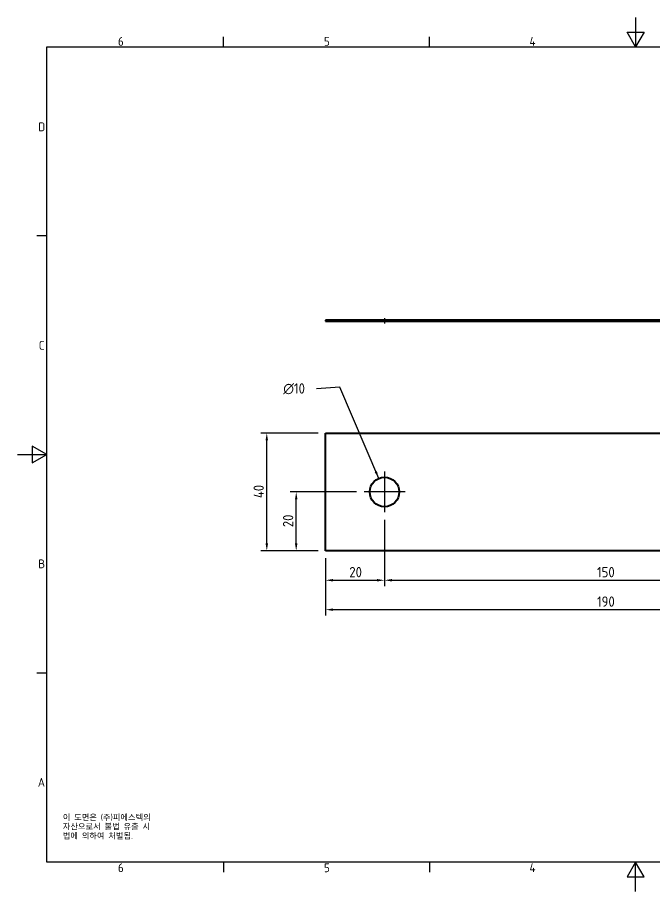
# Model space of a CAD drawing. Header units: millimetres. Extents: x 0 to 420, y 0 to 297.
# Drawn here: x 0 to 216.4, y 0 to 297 of the extents above; entities that cross this region are included whole.
import ezdxf

# ---------------------------------------------------------------- set-up
doc = ezdxf.new("R2010")
doc.units = ezdxf.units.MM
doc.linetypes.add('CHAIN', pattern=[0.7087, 0.4724, -0.0591, 0.1181, -0.0591])
doc.linetypes.add('DASHED', pattern=[0.2067, 0.1654, -0.0413])
doc.layers.get('0').update_dxf_attribs({"color": 3, "lineweight": 25, "true_color": 0x00ff00})
for name, color, linetype, lineweight, true_color in [('가려진 것(ISO)', 2, 'DASHED', 18, 0xffff00), ('가시적인 것(ISO)', 3, 'Continuous', 40, 0x00ff00), ('기호(ISO)', 5, 'Continuous', 25, 0x0000ff), ('중심 표식(ISO)', 1, 'Continuous', 25, 0xff0000), ('중심선(ISO)', 1, 'Continuous', 25, 0xff0000), ('치수(ISO)', 2, 'Continuous', 25, 0xffff00)]:
    doc.layers.add(name, color=color, linetype=linetype, lineweight=lineweight, true_color=true_color)
doc.layers.add('경계(ISO)', color=7, linetype='Continuous', lineweight=25)
doc.styles.add('문자 텍스트_PSTEK_POSCO', font='isocp.shx')
doc.styles.add('치수 텍스트_PSTEK_POSCO', font='isocp.shx')
doc.dimstyles.new('치수_PSTEK_POSCO', dxfattribs={"dimtxt": 3.5, "dimasz": 2.5, "dimexe": 2, "dimexo": 2.5, "dimgap": 1, "dimtad": 1, "dimrnd": 1e-08, "dimdsep": 46, "dimtxsty": '치수 텍스트_PSTEK_POSCO', "dimcen": 0.09, "dimdle": 10, "dimclrd": 7, "dimclre": 7, "dimclrt": 2, "dimadec": 1, "dimazin": 2, "dimtfac": 1, "dimtmove": 0, "dimatfit": 3, "dimfxl": 1, "dimtolj": 1, "dimlwd": -1, "dimlwe": -1, "dimarcsym": 0})
doc.dimstyles.new('치수_PSTEK_POSCO$7', dxfattribs={"dimtxt": 3.5, "dimasz": 2.5, "dimexe": 2, "dimexo": 2.5, "dimgap": 1, "dimtad": 1, "dimrnd": 1e-08, "dimdsep": 46, "dimtxsty": '치수 텍스트_PSTEK_POSCO', "dimcen": 0.09, "dimdle": 10, "dimclrd": 7, "dimclre": 7, "dimclrt": 2, "dimadec": 1, "dimazin": 2, "dimtfac": 1, "dimtmove": 0, "dimatfit": 3, "dimfxl": 1, "dimtolj": 1, "dimlwd": -1, "dimlwe": -1, "dimarcsym": 0})

# ---------------------------------------------------------------- blocks, each defined once
blk = doc.blocks.new('경계 Default Border')
at = {"layer": '경계(ISO)'}
for p, q in [((70, 287.0000076293945), (70, 290.4000091552734)), ((140, 287.0000076293945), (140, 290.4000091552734)), ((10, 222.7499961853027), (6.599999666213989, 222.7499961853027)), ((10, 74.25000190734863), (6.599999666213989, 74.25000190734863)), ((70, 10), (70, 6.599999666213989)), ((140, 10), (140, 6.599999666213989))]:
    blk.add_line(p, q, dxfattribs=at)
at = {"layer": '경계(ISO)', "flags": 128}
for points in [[(210, 297.0000076293945), (210, 287.0000076293945), (207.1132469177246, 292.0000076293945), (212.8867530822754, 292.0000076293945), (210, 287.0000076293945)], [(10, 10), (10, 287.0000076293945), (410, 287.0000076293945), (410, 10), (10, 10)], [(0, 148.5000038146973), (10, 148.5000038146973), (5, 151.3867473602295), (5, 145.6132507324219), (10, 148.5000038146973)], [(210, 0), (210, 10), (207.1132469177246, 5), (212.8867530822754, 5), (210, 10)]]:
    blk.add_lwpolyline(points, dxfattribs=at)
at = {"layer": '경계(ISO)', "color": 2, "true_color": 0xffff00, "char_height": 3.00000011920929, "attachment_point": 7, "style": '문자 텍스트_PSTEK_POSCO'}
for s, insert in [('6', (34.14453946055966, 287.3713945155963)), ('5', (104.1445394605597, 287.3713945155963)), ('4', (173.9734701308116, 287.4)), ('D', (7.078270083685684, 258.3463944559917)), ('C', (7.244539400955009, 184.0963944559917)), ('B', (7.078270083685684, 109.8463944559917)), ('A', (6.914400698149937, 35.61784856929444)), ('6', (34.14453946055966, 6.57139439638704)), ('5', (104.1445394605597, 6.57139439638704)), ('4', (173.9734701308116, 6.59999988079071))]:
    blk.add_mtext(s, dxfattribs=dict(at, insert=insert))
blk = doc.blocks.new('*D22')
at = {"layer": 'Defpoints', "color": 0, "transparency": 16777216}
for p in [(124.7044057160349, 128.7709059314402), (104.7044057160349, 115.7709059314401), (124.7044057160349, 105.7709059314401)]:
    blk.add_point(p, dxfattribs=at)
at = {"layer": '치수(ISO)', "color": 7, "transparency": 16777216}
for p, q in [((124.7044057160349, 126.2709059314402), (124.7044057160349, 103.7709059314401)), ((104.7044057160349, 113.2709059314401), (104.7044057160349, 103.7709059314401)), ((107.2044057160349, 105.7709059314401), (122.2044057160349, 105.7709059314401))]:
    blk.add_line(p, q, dxfattribs=at)
for points in [[(107.2044057160349, 106.1875725981068), (107.2044057160349, 105.3542392647735), (104.7044057160349, 105.7709059314401)], [(122.2044057160349, 106.1875725981068), (122.2044057160349, 105.3542392647735), (124.7044057160349, 105.7709059314401)]]:
    blk.add_solid(points, dxfattribs=at)
at = {"layer": '치수(ISO)', "color": 2, "transparency": 16777216, "insert": (112.7335887869011, 108.5212504196291), "char_height": 3.5, "attachment_point": 4, "style": '치수 텍스트_PSTEK_POSCO'}
blk.add_mtext('\\A1;20', dxfattribs=at)
blk = doc.blocks.new('*D23')
at = {"layer": 'Defpoints', "color": 0, "transparency": 16777216}
for p in [(124.7044057160349, 128.7709059314402), (274.704405716035, 128.7709059314402), (274.704405716035, 105.7709059314401)]:
    blk.add_point(p, dxfattribs=at)
at = {"layer": '치수(ISO)', "color": 7, "transparency": 16777216}
for p, q in [((124.7044057160349, 126.2709059314402), (124.7044057160349, 103.7709059314401)), ((274.704405716035, 126.2709059314402), (274.704405716035, 103.7709059314401)), ((127.2044057160349, 105.7709059314401), (272.204405716035, 105.7709059314401))]:
    blk.add_line(p, q, dxfattribs=at)
for points in [[(127.2044057160349, 106.1875725981068), (127.2044057160349, 105.3542392647735), (124.7044057160349, 105.7709059314401)], [(272.204405716035, 106.1875725981068), (272.204405716035, 105.3542392647735), (274.704405716035, 105.7709059314401)]]:
    blk.add_solid(points, dxfattribs=at)
at = {"layer": '치수(ISO)', "color": 2, "transparency": 16777216, "insert": (196.903027763279, 108.5209059314401), "char_height": 3.5, "attachment_point": 4, "style": '치수 텍스트_PSTEK_POSCO'}
blk.add_mtext('\\A1;150', dxfattribs=at)
blk = doc.blocks.new('*D24')
at = {"layer": 'Defpoints', "color": 0, "transparency": 16777216}
for p in [(104.7044057160349, 115.7709059314401), (294.704405716035, 115.7709059314401), (104.7044057160349, 95.77090593144014)]:
    blk.add_point(p, dxfattribs=at)
at = {"layer": '치수(ISO)', "color": 7, "transparency": 16777216}
for p, q in [((104.7044057160349, 113.2709059314401), (104.7044057160349, 93.77090593144014)), ((294.704405716035, 113.2709059314401), (294.704405716035, 93.77090593144014)), ((292.204405716035, 95.77090593144014), (107.2044057160349, 95.77090593144014))]:
    blk.add_line(p, q, dxfattribs=at)
for points in [[(107.2044057160349, 96.18757259810681), (107.2044057160349, 95.35423926477347), (104.7044057160349, 95.77090593144014)], [(292.204405716035, 96.18757259810681), (292.204405716035, 95.35423926477347), (294.704405716035, 95.77090593144014)]]:
    blk.add_solid(points, dxfattribs=at)
at = {"layer": '치수(ISO)', "color": 2, "transparency": 16777216, "insert": (196.896912684914, 98.52090593144014), "char_height": 3.5, "attachment_point": 4, "style": '치수 텍스트_PSTEK_POSCO'}
blk.add_mtext('\\A1;190', dxfattribs=at)
blk = doc.blocks.new('*D25')
at = {"layer": 'Defpoints', "color": 0, "transparency": 16777216}
for p in [(94.70440571603494, 135.7709059314402), (117.7044057160349, 135.7709059314402), (104.7044057160349, 115.7709059314401)]:
    blk.add_point(p, dxfattribs=at)
at = {"layer": '치수(ISO)', "color": 7, "transparency": 16777216}
for p, q in [((115.2044057160349, 135.7709059314402), (92.70440571603494, 135.7709059314402)), ((94.70440571603494, 118.2709059314402), (94.70440571603494, 133.2709059314402)), ((102.2044057160349, 115.7709059314401), (92.70440571603494, 115.7709059314402))]:
    blk.add_line(p, q, dxfattribs=at)
for points in [[(94.28773904936827, 133.2709059314402), (95.12107238270161, 133.2709059314402), (94.70440571603494, 135.7709059314402)], [(94.28773904936827, 118.2709059314402), (95.12107238270161, 118.2709059314402), (94.70440571603494, 115.7709059314402)]]:
    blk.add_solid(points, dxfattribs=at)
at = {"layer": '치수(ISO)', "color": 2, "transparency": 16777216, "insert": (91.95406122784595, 123.8000890023063), "char_height": 3.5, "attachment_point": 4, "rotation": 90, "style": '치수 텍스트_PSTEK_POSCO'}
blk.add_mtext('\\A1;20', dxfattribs=at)
blk = doc.blocks.new('*D26')
at = {"layer": 'Defpoints', "color": 0, "transparency": 16777216}
for p in [(84.70440571603494, 155.7709059314402), (104.7044057160349, 155.7709059314402), (104.7044057160349, 115.7709059314401)]:
    blk.add_point(p, dxfattribs=at)
at = {"layer": '치수(ISO)', "color": 7, "transparency": 16777216}
for p, q in [((102.2044057160349, 155.7709059314402), (82.70440571603494, 155.7709059314402)), ((84.70440571603494, 118.2709059314402), (84.70440571603494, 153.2709059314402)), ((102.2044057160349, 115.7709059314401), (82.70440571603494, 115.7709059314402))]:
    blk.add_line(p, q, dxfattribs=at)
for points in [[(84.28773904936827, 153.2709059314402), (85.12107238270161, 153.2709059314402), (84.70440571603494, 155.7709059314402)], [(84.28773904936827, 118.2709059314402), (85.12107238270161, 118.2709059314402), (84.70440571603494, 115.7709059314402)]]:
    blk.add_solid(points, dxfattribs=at)
at = {"layer": '치수(ISO)', "color": 2, "transparency": 16777216, "insert": (81.95440571603493, 133.6695279786842), "char_height": 3.5, "attachment_point": 4, "rotation": 90, "style": '치수 텍스트_PSTEK_POSCO'}
blk.add_mtext('\\A1;40', dxfattribs=at)

msp = doc.modelspace()

# ---------------------------------------------------------------- linework, layer by layer
at = {"layer": '가려진 것(ISO)'}
for p, q in [((119.7044057160511, 194.1006168698158), (119.7044057160511, 193.8006168698158)), ((129.7044057160511, 194.1006168698158), (129.7044057160511, 193.8006168698158))]:
    msp.add_line(p, q, dxfattribs=at)
at = {"layer": '가시적인 것(ISO)'}
for p, q in [((104.7044057160511, 194.1006168698217), (104.7044057160511, 193.8006168698217)), ((294.7044057160511, 194.1006168698217), (104.7044057160511, 194.1006168698217)), ((104.7044057160511, 193.8006168698217), (294.7044057160511, 193.8006168698217)), ((104.7044057160349, 115.7709059314401), (104.7044057160349, 155.7709059314402)), ((104.7044057160349, 155.7709059314402), (294.704405716035, 155.7709059314402)), ((294.704405716035, 115.7709059314401), (104.7044057160349, 115.7709059314401))]:
    msp.add_line(p, q, dxfattribs=at)
msp.add_circle((124.7044057160349, 135.7709059314402), 5, dxfattribs=at)
at = {"layer": '중심 표식(ISO)', "linetype": 'CHAIN'}
for p, q in [((124.7044057160349, 142.7709059314401), (124.7044057160349, 128.7709059314402)), ((131.7044057160349, 135.7709059314402), (117.7044057160349, 135.7709059314402))]:
    msp.add_line(p, q, dxfattribs=at)
at = {"layer": '중심선(ISO)', "linetype": 'CHAIN'}
msp.add_line((124.7044057160511, 194.8506168698158), (124.7044057160511, 193.0506168698158), dxfattribs=at)

# ---------------------------------------------------------------- block references
msp.add_blockref('경계 Default Border', (0, 0))

# ---------------------------------------------------------------- texts
at = {"layer": '기호(ISO)', "color": 2, "true_color": 0xffff00, "insert": (90.31166723230669, 170.8200479291971), "char_height": 3.499999940395355, "width": 10.24783724546433, "attachment_point": 4, "line_spacing_factor": 0.612500011920929, "style": '치수 텍스트_PSTEK_POSCO'}
msp.add_mtext('{\\fisocp|b0|i0;\\H3.5000;\\fAIGDT|b0|i0;\\H3.5000;n\\fisocp|b0|i0;\\H3.5000;10 }', dxfattribs=at)
at = {"layer": '기호(ISO)', "color": 7, "insert": (15.39462540488438, 26.22827243992431), "char_height": 2.000000029802322, "width": 51.24013826054251, "attachment_point": 1, "line_spacing_factor": 0.9442214369773865, "style": '문자 텍스트_PSTEK_POSCO'}
msp.add_mtext('{이 도면은 (주)피에스텍의\\P자산으로서 불법 유출 시 \\P법에 의하여 처벌됨.}', dxfattribs=at)

# ---------------------------------------------------------------- dimensions: what is measured, and where the dimension line sits
at = {"layer": '치수(ISO)', "color": 7}
for base, p1, p2, angle, picture, middle in [((84.70440571603494, 155.7709059314402), (104.7044057160349, 115.7709059314401), (104.7044057160349, 155.7709059314402), 90, '*D26', (84.70440571603493, 135.7709059314401)), ((94.70440571603494, 135.7709059314402), (104.7044057160349, 115.7709059314401), (117.7044057160349, 135.7709059314402), 90, '*D25', (94.70440571603493, 125.7709059314401)), ((274.704405716035, 105.7709059314401), (124.7044057160349, 128.7709059314402), (274.704405716035, 128.7709059314402), 180, '*D23', (199.7044057160349, 105.7709059314401)), ((104.7044057160349, 95.77090593144014), (294.704405716035, 115.7709059314401), (104.7044057160349, 115.7709059314401), 180, '*D24', (199.7044057160349, 95.77090593144014))]:
    dim = msp.add_linear_dim(base=base, p1=p1, p2=p2, angle=angle, dimstyle='치수_PSTEK_POSCO', override={"dimdec": 2, "dimtp": 0, "dimtm": -0, "dimtdec": 2, "dimtofl": 0, "dimatfit": 1}, dxfattribs=at)
    dim.commit()
    dim.dimension.update_dxf_attribs({"geometry": picture, "text_midpoint": middle, "dimtype": 160})
dim = msp.add_linear_dim(base=(124.7044057160349, 105.7709059314401), p1=(104.7044057160349, 115.7709059314401), p2=(124.7044057160349, 128.7709059314402), dimstyle='치수_PSTEK_POSCO', override={"dimdec": 2, "dimtp": 0, "dimtm": -0, "dimtdec": 2, "dimtofl": 0, "dimatfit": 1}, dxfattribs=at)
dim.commit()
dim.dimension.update_dxf_attribs({"geometry": '*D22', "text_midpoint": (114.7044057160349, 105.7709059314401), "dimtype": 160})

# ---------------------------------------------------------------- leaders
at = {"layer": '기호(ISO)', "color": 7, "annotation_type": 0, "has_hookline": 1, "hookline_direction": 1, "text_width": 7.903008390596369}
msp.add_leader([(122.7365544017389, 140.3673786230618), (109.4775612638313, 171.337502958188), (101.559504477771, 170.8200479291971)], dimstyle='치수_PSTEK_POSCO$7', override={"dimtad": 0}, dxfattribs=at)

doc.saveas('drawing.dxf')
